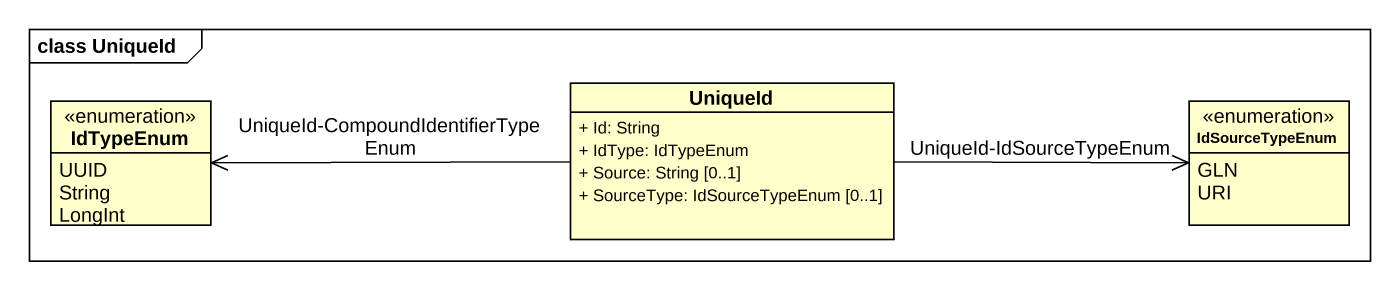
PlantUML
@startuml
mainframe class UniqueId
hide circle
hide empty members
skinparam classAttributeIconSize 0
class UniqueId {
  + Id: String
  + IdType: IdTypeEnum
  + Source: String [0..1]
  + SourceType: IdSourceTypeEnum [0..1]
}
enum IdTypeEnum {
  UUID
  String
  LongInt
}
enum IdSourceTypeEnum {
  GLN
  URI
}
IdTypeEnum <-right- UniqueId : UniqueId-CompoundIdentifierTypeEnum
IdSourceTypeEnum <-left- UniqueId : UniqueId-IdSourceTypeEnum
@enduml
